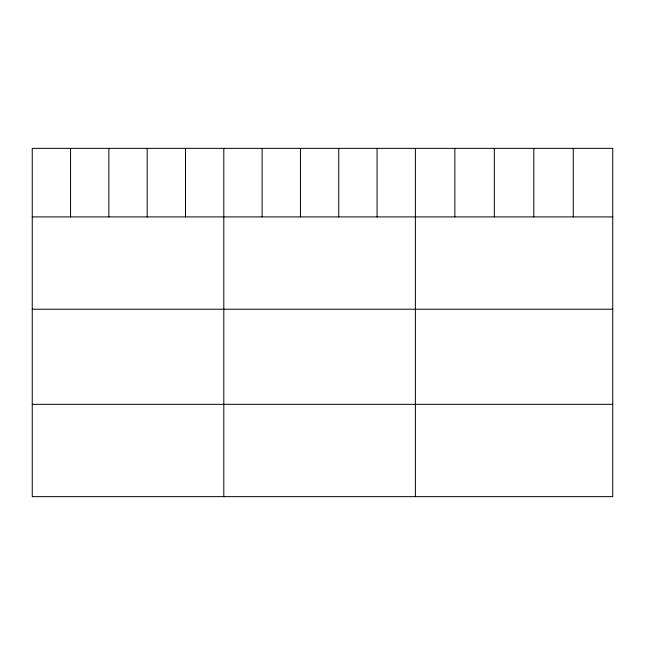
<?xml version="1.0" encoding="UTF-8"?>
<svg xmlns="http://www.w3.org/2000/svg" width="645" height="645" viewBox="0 0 645 645"><rect width="100%" height="100%" fill="white"/><g stroke="black" fill="none" stroke-linecap="round" stroke-linejoin="round"><path stroke-width="0.97" d="M32.25 216.905L612.75 216.905M32.25 309.221L612.75 309.221M32.25 404.326L612.75 404.326M573.276 148.358L573.276 216.905M533.802 148.358L533.802 216.905M494.328 148.358L494.328 216.905M454.854 148.358L454.854 216.905M415.38 148.358L415.38 496.642M377.067 148.358L377.067 216.905M338.754 148.358L338.754 216.905M300.441 148.358L300.441 216.905M262.128 148.358L262.128 216.905M223.815 148.358L223.815 496.642M185.502 148.358L185.502 216.905M147.189 148.358L147.189 216.905M108.876 148.358L108.876 216.905M70.563 148.358L70.563 216.905M612.75 148.358L32.25 148.358L32.25 496.642L612.75 496.642L612.75 148.358"/></g></svg>
